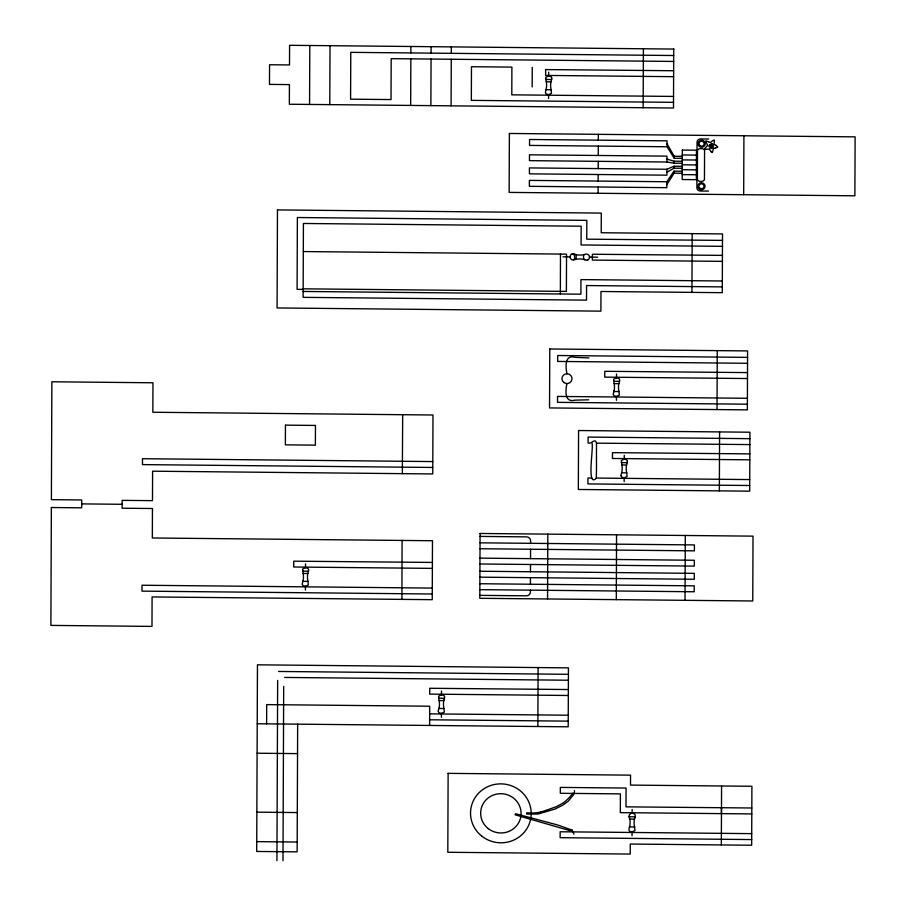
<?xml version="1.0" encoding="UTF-8"?>
<svg xmlns="http://www.w3.org/2000/svg" width="906" height="906" viewBox="0 0 906 906"><rect width="100%" height="100%" fill="white"/><g stroke="black" fill="none" stroke-linecap="round" stroke-linejoin="round"><path stroke-width="1.36" d="M711.085 145.141L711.097 144.813A1.563 1.518 6.1 0 1 711.799 143.68L712.15 143.737M401.924 599.387L402.083 540.44M303.306 251.551L560.474 254.076L560.361 293.986M266.624 723.849L266.704 704.608L429.693 706.216L429.614 725.446M276.93 860.643L277.655 680.44M282.989 860.7L283.691 686.42M297.655 724.154L297.145 851.855L256.704 851.459L257.463 664.811L568.436 667.869L568.198 726.816L257.225 723.758M305.424 590.123L305.435 586.295L303.136 585.627A1.937 1.88 6.1 0 1 302.457 584.619L302.389 584.189M305.435 586.295L308.334 584.948L307.904 580.814A14.247 13.839 6.1 0 1 307.485 577.009A14.247 13.839 6.1 0 1 307.927 573.204L308.233 572.116A9.739 9.456 6.1 0 0 308.64 569.783L308.482 569.353A1.937 1.88 6.1 0 0 307.814 568.334L305.515 567.677L305.526 563.849M309.569 104.439L309.807 45.504M329.784 104.632L330.022 45.696M410.656 105.436L410.848 58.856M410.871 52.933L410.894 46.489M430.871 105.628L431.063 59.049M431.086 53.126L431.109 46.693M441.415 717.258L441.426 713.43L439.127 712.762A1.937 1.88 6.1 0 1 438.447 711.754L438.379 711.323M444.552 696.907L444.472 696.476A1.937 1.88 6.1 0 0 443.804 695.468L441.505 694.811L441.516 690.984M451.086 105.832L451.279 59.252M451.301 53.329L451.335 46.886M532.173 86.976L532.252 67.327M530.395 590.146L530.395 591.924A4.043 3.93 6.1 0 1 526.329 595.808L479.829 595.355M530.429 584.234L530.452 577.666M530.474 571.743L530.508 564.483M530.531 558.64L530.565 549.24M530.588 543.317L530.599 540.837A4.043 3.93 6.1 0 0 526.567 536.873L480.067 536.409M537.87 726.51L538.107 667.563M548.572 98.46L548.583 94.632L546.284 93.964A1.937 1.88 6.1 0 1 545.605 92.956L545.537 92.525M551.709 78.109L551.629 77.678A1.937 1.88 6.1 0 0 550.961 76.67L548.662 76.002L548.674 72.186M547.552 598.968L547.813 534.132M572.343 253.963L571.901 254.031A1.937 1.88 6.1 0 0 570.871 254.677C567.303 260.079 577.711 263.555 573.792 254.076M576.171 259.275L576.193 254.665M584.268 259.58C580.146 251.392 592.864 253.216 588.696 259.331A1.937 1.88 6.1 0 1 587.666 259.988L587.224 260.056M598.107 193.272L598.13 186.998M598.153 181.075L598.187 174.518M598.209 168.595L598.232 161.336M598.254 155.492L598.3 146.081M598.322 140.17L598.345 134.337M616.431 400.271L616.442 396.454L614.143 395.786A1.937 1.88 6.1 0 1 613.464 394.778L613.396 394.348M616.442 396.454L619.342 395.095L618.923 390.962A14.247 13.839 6.1 0 1 618.504 387.156A14.247 13.839 6.1 0 1 618.934 383.363L619.24 382.275A9.739 9.456 6.1 0 0 619.647 379.942L619.5 379.501A1.937 1.88 6.1 0 0 618.821 378.493L616.522 377.825L616.533 374.008M616.295 599.636L616.556 534.812M624.155 481.618L624.177 477.79L621.878 477.134A1.937 1.88 6.1 0 1 621.199 476.126L621.12 475.695M627.303 461.279L627.224 460.848A1.937 1.88 6.1 0 0 626.544 459.84L624.245 459.172L624.268 455.344M632.037 835.751L632.06 831.923L629.761 831.255A1.937 1.88 6.1 0 1 629.081 830.247L629.002 829.817A9.739 9.456 6.1 0 1 629.364 827.484L629.625 826.385A14.247 13.839 6.1 0 0 630.078 822.591A14.247 13.839 6.1 0 0 629.67 818.786C627.428 815.4 630.904 811.47 634.427 813.962A1.937 1.88 6.1 0 1 635.106 814.97L635.185 815.4A9.739 9.456 6.1 0 1 634.823 817.733M632.128 813.305L632.15 809.477M643.158 107.723L643.396 48.777M666.873 181.755L666.839 187.678L529.364 186.319L529.387 180.396L666.873 181.755L673.928 171.155L682.184 171.291M666.918 169.263L666.895 175.186L529.41 173.839L529.432 167.916L666.918 169.263L674.053 166.228L682.139 166.308M666.952 162.004L666.975 156.138L529.489 154.813L529.466 160.656L666.952 162.004L674.189 163.205L682.275 163.284M667.009 146.761L667.031 140.838L529.546 139.49L529.523 145.413L667.009 146.761L674.211 158.222L682.297 158.301M673.724 48.607L673.486 108.018L289.342 104.235L289.422 84.598L269.478 84.394L269.558 64.745L289.501 64.949L289.592 45.3L673.724 49.071M666.85 184.711L674.087 173.171L674.098 171.211M674.053 166.228L674.03 168.335M674.189 163.205L674.234 161.177L682.286 161.325M674.211 158.222L674.257 156.16M685.038 600.316L685.298 535.48M691.946 292.389L692.184 233.635M717.031 409.58L717.269 350.633M719.353 490.871L719.602 431.924M721.335 844.936L721.572 785.989M721.459 813.633L721.482 807.744M743.679 194.711L743.917 135.764M402.355 473.645L402.672 414.71M566.963 383.578C565.389 390.226 564.37 402.977 574.721 400.18A82.491 80.113 6.1 0 1 576.997 400.09L588.685 399.806M713.475 144.733L713.486 144.666A4.009 3.896 6.1 0 1 715.876 145.232M709.658 148.958L709.647 149.014A1.438 1.404 6.1 0 0 709.806 149.818L709.93 150.034A8.075 7.848 6.1 0 0 710.225 150.441A16.988 16.501 6.1 0 1 710.463 150.758L710.689 151.076M710.655 142.74L710.666 142.695A1.438 1.404 6.1 0 1 711.074 141.97L711.255 141.8A8.075 7.848 6.1 0 1 711.663 141.506A16.988 16.501 6.1 0 0 711.98 141.279L713.226 140.419A3.364 3.262 6.1 0 1 713.837 140.237L714.053 140.181M591.924 443.023C594.03 446.137 586.159 488.175 596.261 478.311C596.692 466.749 596.329 455.106 596.522 443.521C595.548 437.032 590.972 444.653 588.096 443L588.119 437.077L749.896 438.663M303.012 580.757L302.717 581.845M614.019 390.916L613.724 392.004M634.562 818.831L634.857 817.744M444.223 699.251L443.929 700.338A14.247 13.839 6.1 0 0 443.476 704.143A14.247 13.839 6.1 0 0 443.883 707.948L444.325 712.082L441.426 713.43M545.457 92.525A9.739 9.456 6.1 0 1 545.899 90.192L546.159 89.094A14.247 13.839 6.1 0 0 546.601 85.3A14.247 13.839 6.1 0 0 546.205 81.483L545.763 77.361L548.662 76.002M704.642 149.071L704.698 148.901A4.802 4.666 6.1 0 1 704.981 148.256L707.314 145.775A4.836 4.7 6.1 0 1 708.05 145.515A4.836 4.7 6.1 0 1 707.439 145.051L706.012 141.97A4.802 4.666 6.1 0 1 705.933 141.279L705.921 141.189M713.52 144.598L713.69 144.382A3.035 2.956 6.1 0 0 713.962 144.031L714.132 143.488A5.187 5.04 6.1 0 0 714.234 142.922L714.268 141.268A12.061 11.71 6.1 0 1 714.302 140.226M708.82 146.715L710.225 146.093M666.907 172.231L674.041 168.188L682.127 168.267M711.357 148.493L711.097 148.369A1.563 1.518 6.1 0 1 710.7 147.123M715.355 148.052L716.85 147.519A3.737 3.635 6.1 0 0 717.779 147.055A3.737 3.635 6.1 0 0 717.054 146.319L715.785 145.356M546.024 810.383L556.284 806.668L562.841 803.192A40.317 39.151 6.1 0 0 572.637 793.362M584.189 254.552L583.702 254.665A14.247 13.839 6.1 0 1 579.795 255.05A14.247 13.839 6.1 0 1 575.876 254.597M573.781 259.818L575.865 259.354A14.247 13.839 6.1 0 1 579.772 258.969A14.247 13.839 6.1 0 1 583.691 259.41M569.432 830.474L572.241 830.19M548.583 94.632L551.471 93.273L551.052 89.139A14.247 13.839 6.1 0 1 550.633 85.334A14.247 13.839 6.1 0 1 551.075 81.54L551.38 80.453A9.739 9.456 6.1 0 0 551.788 78.12M616.522 377.825L613.634 379.184L614.053 383.317A14.247 13.839 6.1 0 1 614.472 387.122A14.247 13.839 6.1 0 1 614.03 390.916M624.245 459.172L621.357 460.52L621.776 464.653A14.247 13.839 6.1 0 1 622.196 468.47A14.247 13.839 6.1 0 1 621.754 472.264L621.448 473.351A9.739 9.456 6.1 0 0 621.04 475.684M624.177 477.79L627.065 476.443L626.646 472.309A14.247 13.839 6.1 0 1 626.227 468.504A14.247 13.839 6.1 0 1 626.658 464.699L626.975 463.623A9.739 9.456 6.1 0 0 627.382 461.279M305.515 567.677L302.615 569.025L303.034 573.158A14.247 13.839 6.1 0 1 303.453 576.963A14.247 13.839 6.1 0 1 303.023 580.769M441.505 694.811L438.606 696.159L439.025 700.293A14.247 13.839 6.1 0 1 439.444 704.098A14.247 13.839 6.1 0 1 439.014 707.903L438.708 708.979A9.739 9.456 6.1 0 0 438.3 711.323M632.06 831.923L634.947 830.576L634.528 826.442A14.247 13.839 6.1 0 1 634.109 822.625A14.247 13.839 6.1 0 1 634.54 818.831M591.777 478.028L587.96 477.994L587.926 483.917L749.704 485.503M673.645 70.736L545.65 69.581L545.627 75.424L673.611 76.682M722.49 240.396L586.748 239.173L586.828 220.362L297.383 217.519L297.089 289.354L303.159 289.41M722.433 255.379L592.377 254.246L592.343 260.079L722.399 261.358M747.507 372.593L604.778 371.301L604.71 377.134L747.484 378.538M749.84 453.883L612.513 452.638L612.445 458.481L749.817 459.829M432.389 562.433L293.77 561.176L293.703 567.009L304.982 567.122M568.345 689.534L429.761 688.277L429.693 694.109L568.322 695.48M751.81 807.993L625.989 806.85L626.069 788.05L560.338 787.405L560.304 793.294L620.395 793.883L620.327 812.637L751.787 813.928M673.702 55.515L350.781 52.344L350.588 99.173L391.018 99.569L391.188 58.663L673.679 61.438M545.684 79.456L551.607 79.513M546.261 81.8L551.007 81.846M546.001 89.66L551.199 89.717M673.532 96.432L511.788 94.836L511.901 67.112L471.471 66.716L471.335 100.362L673.509 102.344M708.673 139.026L700.417 138.946A3.352 3.262 6.1 0 0 697.054 142.174L696.873 187.712A3.352 3.262 6.1 0 0 700.213 191.007L708.458 191.087M682.309 154.971L696.465 155.119M682.309 156.342L674.223 156.262L667.02 143.805M682.286 159.886L696.442 160.022M682.275 164.801L696.42 164.937M682.252 169.705L696.408 169.852M674.189 173.193L682.173 173.25M682.229 174.62L696.386 174.756M722.467 246.341L581.086 244.96L581.165 226.206L303.419 223.465L303.125 297.349L586.51 300.135L586.567 285.549L722.297 286.885M560.474 254.076L566.544 254.144L566.386 291.404L303.159 288.821M562.977 256.84L570.202 256.908M589.364 257.1L597.62 257.179M722.32 280.996L580.95 279.603L580.893 294.19L303.148 291.46M747.575 357.372L557.711 355.503L557.688 361.426L747.552 363.295M613.543 381.279L619.466 381.335M614.121 383.623L618.877 383.668M613.872 391.483L619.07 391.539M747.405 398.289L557.552 396.42L557.53 402.343L747.382 404.201M596.465 443.147L749.874 444.586M621.278 462.626L627.19 462.683M432.796 461.573L142.491 458.708L142.469 464.608L432.774 467.462M621.844 464.959L626.601 465.005M621.595 472.83L626.793 472.875M596.318 478.062L749.726 479.58M81.71 503.895L122.14 504.291M480.044 542.819L694.415 544.925L694.392 550.848L480.021 548.742M479.987 558.141L694.347 560.259L694.324 566.091L479.965 563.985M306.488 567.133L432.366 568.379M479.931 571.244L694.302 573.351L694.279 579.274L479.908 577.167M302.536 571.12L308.459 571.176M303.114 573.464L307.859 573.509M302.853 581.324L308.051 581.38M479.874 583.736L694.245 585.842L694.223 591.765L479.852 589.647M304.903 586.839L142.038 585.231L142.004 591.131L432.264 594.008M306.409 586.85L432.287 588.085M278.618 671.459L568.413 674.313M284.654 677.439L568.39 680.236M438.527 698.254L444.45 698.311M439.104 700.598L443.849 700.644M438.844 708.458L444.042 708.515M429.659 713.86L568.243 715.219M429.637 719.783L568.221 721.142M257.1 753.226L297.542 753.622M256.862 812.161L297.304 812.557M629.16 816.748L635.072 816.804M629.738 819.092L634.483 819.137M629.477 826.952L634.676 827.008M751.708 833.645L560.157 831.765L560.135 837.688L751.686 839.568M256.749 841.629L297.179 842.025M588.855 357.949L577.167 357.44A82.491 80.113 6.1 0 1 574.891 357.304C564.574 354.303 565.48 367.123 567.009 373.759M575.876 254.586L574.766 254.292M583.691 259.422L584.8 259.716M666.963 159.071L674.2 161.245M708.469 141.71L707.201 141.313A6.682 6.489 6.1 0 0 705.967 141.03M569.444 830.485L515.118 814.822L515.525 813.735L555.446 824.381A137.168 133.205 6.1 0 1 559.217 825.525L572.32 830.213M712.082 152.435L711.957 152.355A3.364 3.262 6.1 0 1 711.357 151.97M572.717 793.418L573.872 794.381L568.153 801.289L562.705 805.196L554.891 809.092L538.005 814.041L526.692 814.052L526.726 812.761A41.314 40.124 6.1 0 0 540.939 811.957M711.289 151.868L710.848 151.291M712.965 148.12L713.056 148.335A3.035 2.956 6.1 0 1 713.203 148.754L713.192 149.32A5.187 5.04 6.1 0 1 713.113 149.886L712.637 151.472A12.061 11.71 6.1 0 0 712.331 152.468M613.317 394.337A9.739 9.456 6.1 0 1 613.758 392.015M587.213 260.135A9.739 9.456 6.1 0 1 584.812 259.682M572.354 253.884A9.739 9.456 6.1 0 1 574.755 254.326M302.31 584.189A9.739 9.456 6.1 0 1 302.751 581.856M444.631 696.918A9.739 9.456 6.1 0 1 444.189 699.239M546.024 810.372A76.263 74.066 6.1 0 1 540.916 811.867M574.393 790.564A3.533 3.431 6.1 0 1 573.328 793.939M570.848 830.304A4.349 4.224 6.1 0 1 573.826 834.12M711.742 146.33A1.484 1.438 6.1 0 0 713.418 146.41A1.484 1.438 6.1 0 0 711.81 145.877M710.383 145.775A2.299 2.231 6.1 0 1 709.455 144.903M712.15 143.794A1.484 1.438 6.1 0 1 711.335 145.254M710.44 146.5A1.54 1.495 6.1 0 1 709.511 146.931M711.085 146.783A1.484 1.438 6.1 0 1 711.403 148.414M709.341 148.912A3.884 3.771 6.1 0 1 707.258 149.218L705.921 149.252A6.682 6.489 6.1 0 1 704.664 149.15M708.447 141.778A3.884 3.771 6.1 0 1 710.327 142.718M715.4 148.199A4.009 3.896 6.1 0 1 712.999 148.04M709.874 144.632A1.54 1.495 6.1 0 1 710.632 145.322M51.359 507.519L50.883 625.4L151.981 626.397L152.095 596.929L432.241 599.681L432.479 540.735L152.333 537.983L152.457 508.515L122.129 508.221L122.151 500.361L152.48 500.656L152.604 471.188L432.751 473.951L432.989 415.005L152.842 412.253L152.967 382.774L51.868 381.788L51.393 499.659L81.721 499.965L81.687 507.824L51.359 507.519M277.474 209.909L277.077 307.949L600.893 311.143L600.972 291.494L722.275 292.683L722.512 233.929L601.21 232.74L601.29 213.091L277.474 209.909M285.447 425.14L285.367 444.857L315.379 445.152L315.458 425.435L285.447 425.14M448.13 773.362L447.813 852.274L630.225 854.064L630.27 844.041L751.663 845.241L751.901 786.283L630.508 785.094L630.542 775.151L448.13 773.362M480.078 533.464L479.818 598.3L752.761 600.984L753.022 536.148L480.078 533.464M509.387 133.465L509.149 192.4L854.879 195.798L855.117 136.863L509.387 133.465M549.783 348.98L549.546 407.927L747.359 409.874L747.597 350.928L549.783 348.98M578.572 430.531L578.334 489.478L749.681 491.165L749.919 432.219L578.572 430.531M682.331 150.068L682.207 179.535L696.363 179.671L696.488 150.203L682.331 150.068M697.495 150.215L697.371 179.682C698.175 182.038 703.622 182.106 704.449 179.75L704.574 150.283C703.951 148.04 698.481 147.916 697.495 150.136M563.849 382.502A5.051 4.915 6.1 0 0 571.98 379.41A5.051 4.915 6.1 0 0 565.129 374.087A5.051 4.915 6.1 0 0 563.849 382.502M482.026 836.317A30.34 29.456 6.1 0 0 530.871 817.824A30.34 29.456 6.1 0 0 489.704 785.864A30.34 29.456 6.1 0 0 482.026 836.317M488.311 828.65A20.226 19.638 6.1 0 0 520.871 816.329A20.226 19.638 6.1 0 0 493.43 795.026A20.226 19.638 6.1 0 0 488.311 828.65M700.123 145.696A2.548 2.469 6.1 0 0 704.155 143.997A2.548 2.469 6.1 0 0 700.61 141.438A2.548 2.469 6.1 0 0 700.123 145.696M699.307 189.082A3.613 3.511 6.1 0 0 705.038 186.681A3.613 3.511 6.1 0 0 700.01 183.046A3.613 3.511 6.1 0 0 699.307 189.082M699.489 146.523A3.613 3.511 6.1 0 0 705.219 144.111A3.613 3.511 6.1 0 0 700.179 140.487A3.613 3.511 6.1 0 0 699.489 146.523M699.942 188.244A2.548 2.469 6.1 0 0 703.985 186.557A2.548 2.469 6.1 0 0 700.44 183.997A2.548 2.469 6.1 0 0 699.942 188.244"/></g></svg>
